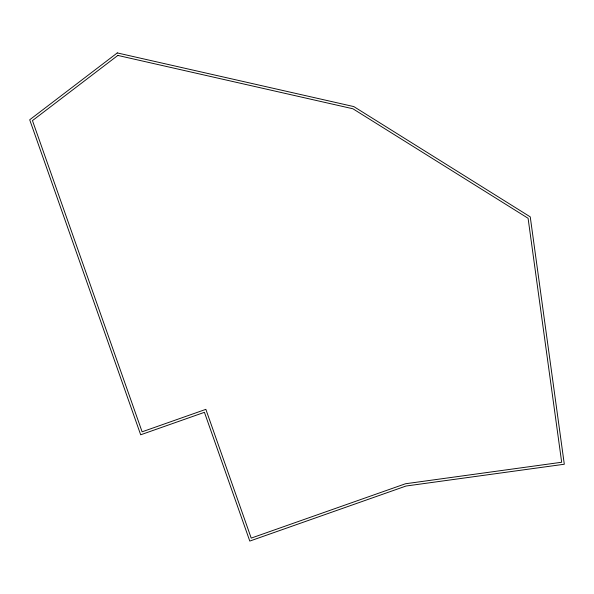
<?xml version="1.0" encoding="UTF-8"?>
<svg xmlns="http://www.w3.org/2000/svg" width="594" height="594" viewBox="0 0 594 594"><rect width="100%" height="100%" fill="white"/><g stroke="black" fill="none" stroke-linecap="round" stroke-linejoin="round"><path stroke-width="0.89" d="M117.285 52.925L29.7 119.78L140.681 434.786L204.433 412.325L249.792 541.075L406.044 486.026L564.3 464.241L530.249 216.869L353.809 106.586L117.285 52.925M117.835 55.435L32.462 120.604L142.107 431.808L205.858 409.348L251.217 538.105L405.494 483.754L561.672 462.251L528.088 218.273L352.91 108.769L117.835 55.435"/></g></svg>
